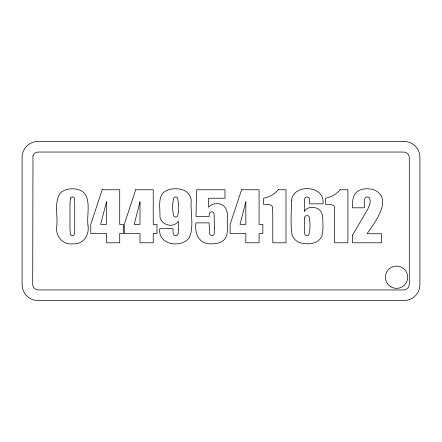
<?xml version="1.0" encoding="UTF-8"?>
<svg xmlns="http://www.w3.org/2000/svg" width="442" height="442" viewBox="0 0 442 442"><rect width="100%" height="100%" fill="white"/><g stroke="black" fill="none" stroke-linecap="round" stroke-linejoin="round"><path stroke-width="0.66" d="M352.462 235.227L352.451 242.796L381.579 242.796L381.579 233.757L367.064 233.757C374.159 223.066 394.225 198.502 373.7 189.717C368.291 188.264 361.943 188.137 357.247 191.601C352.307 195.486 352.429 202.116 352.451 207.806L364.313 207.806L364.495 199.839L365.048 198.077L365.982 197.193L367.296 196.9L368.611 197.165L369.545 197.961L370.28 201.193L369.672 204.563L367.843 209.038L352.462 235.227M214.331 227.431L214.215 233.691L213.563 235.033L211.972 235.652L210.287 235.116L209.486 233.492L209.121 222.878L195.889 222.878C194.452 234.161 199.276 244.686 212.072 243.813C216.624 243.752 221.63 242.835 224.718 239.177C227.845 235.503 227.122 230.475 227.569 226.022C227.061 218.994 229.602 207.862 221.298 204.381C216.961 202.889 211.585 203.502 208.569 207.254L208.569 198.243L224.978 198.243L224.978 189.756L196.574 189.756L196.021 216.492L209.121 216.492L209.304 213.525L210.105 212.331L211.646 211.773L212.884 212.044L213.713 212.851L214.177 214.409L214.331 227.431M178.297 229.464L178.214 233.426L177.474 235.033L175.805 235.652L173.888 235L173.087 233.376L172.988 228.707L159.75 228.707C157.772 244.697 180.596 248.542 188.994 238.144C194.519 226.928 190.182 212.409 191.237 200.276C190.662 194.403 185.646 189.872 179.916 189.11C173.888 188.303 166.745 188.684 162.474 193.607C158.17 199.889 160.142 208.165 159.943 215.353C159.413 224.58 173.872 229.21 178.297 221.011L178.297 229.464M291.433 200.453C291.532 212.011 290.195 223.834 292.162 235.26C293.394 238.415 295.803 240.945 298.886 242.338C306.505 244.951 317.605 244.697 321.726 236.536C323.533 230.315 322.87 223.619 322.748 217.204C322.555 214.083 321.268 211.072 318.643 209.248C314.328 206.375 306.98 206.348 304.394 211.541L304.488 199.127L305.245 197.519L306.914 196.9L308.831 197.552L309.615 199.176L309.698 203.845L322.936 203.845C325.483 185.22 293.482 183.176 291.433 200.453M87.975 225.398C89.709 234.669 83.234 244.829 73.101 243.813C62.963 245.316 55.068 235.984 56.753 226.221C58.001 215.547 54.079 203.232 59.897 193.491C64.057 189.11 70.51 188.193 76.245 189.121C93.676 191.95 86.3 213.994 87.975 225.398M178.297 212.166L177.656 216.083L176.833 216.829L175.64 217.077L173.855 216.293C172.22 210.491 172.247 203.535 173.905 197.734L175.673 196.9L176.883 197.171L177.69 197.977L178.297 202.569L178.297 212.166M304.555 217.95L304.544 232.884L304.997 234.575L305.803 235.387L307.013 235.652L308.781 234.818C310.533 229.083 310.168 222.409 309.08 216.525L308.256 215.735L305.853 215.724L305.03 216.475L304.555 217.95M70.46 198.027L69.985 203.254L69.985 229.133L70.427 234.708L71.129 235.415L72.344 235.652L73.565 235.376L74.278 234.542L74.737 229.531L74.737 203.254L74.328 197.961L73.643 197.165L72.411 196.9L71.19 197.182L70.46 198.027M32.979 156.004L32.708 283.952C32.487 287.294 35.366 290.173 38.708 289.952L403.292 289.952C406.634 290.173 409.513 287.294 409.292 283.952L409.292 158.048C409.513 154.706 406.634 151.827 403.292 152.048L38.708 152.048C36.189 151.976 33.636 153.479 32.979 156.004M106.483 201.845L100.638 224.42L106.483 224.42L106.483 201.845M139.998 201.845L134.153 224.42L139.998 224.42L139.998 201.845M245.846 201.845L240 224.42L245.846 224.42L245.846 201.845M102.19 189.756L90.759 224.42L90.759 233.459L106.483 233.459L106.483 242.796L119.721 242.796L119.721 233.459L123.484 233.459L123.484 224.42L119.721 224.42L119.721 189.756L102.19 189.756M135.705 189.756L124.274 224.42L124.274 233.459L139.998 233.459L139.998 242.796L153.23 242.796L153.23 233.459L156.998 233.459L156.998 224.42L153.23 224.42L153.23 189.756L135.705 189.756M241.559 189.756L230.122 224.42L230.122 233.459L245.846 233.459L245.846 242.796L259.084 242.796L259.084 233.459L262.852 233.459L262.852 224.42L259.084 224.42L259.084 189.756L241.559 189.756M278.217 189.756C274.615 194.32 269.228 197.016 263.636 198.248L263.636 204.436C266.393 204.635 269.659 203.961 271.929 205.862L272.482 206.955L272.78 214.359L272.78 242.796L286.013 242.796L286.013 189.756L278.217 189.756M340.102 189.756C336.5 194.32 331.113 197.016 325.522 198.248L325.522 204.436C328.279 204.635 331.544 203.961 333.815 205.862L334.367 206.955L334.666 214.359L334.666 242.796L347.898 242.796L347.898 189.756L340.102 189.756M403.988 141.44L38.012 141.44A15.912 15.912 0 0 0 22.1 157.352L22.1 284.648A15.912 15.912 0 0 0 38.012 300.56L403.988 300.56A15.912 15.912 0 0 0 419.9 284.648L419.9 157.352A15.912 15.912 0 0 0 403.988 141.44M390.993 286.869A11.138 11.138 0 0 0 407.701 277.222A11.138 11.138 0 0 0 390.993 267.576A11.138 11.138 0 0 0 390.993 286.869"/></g></svg>
